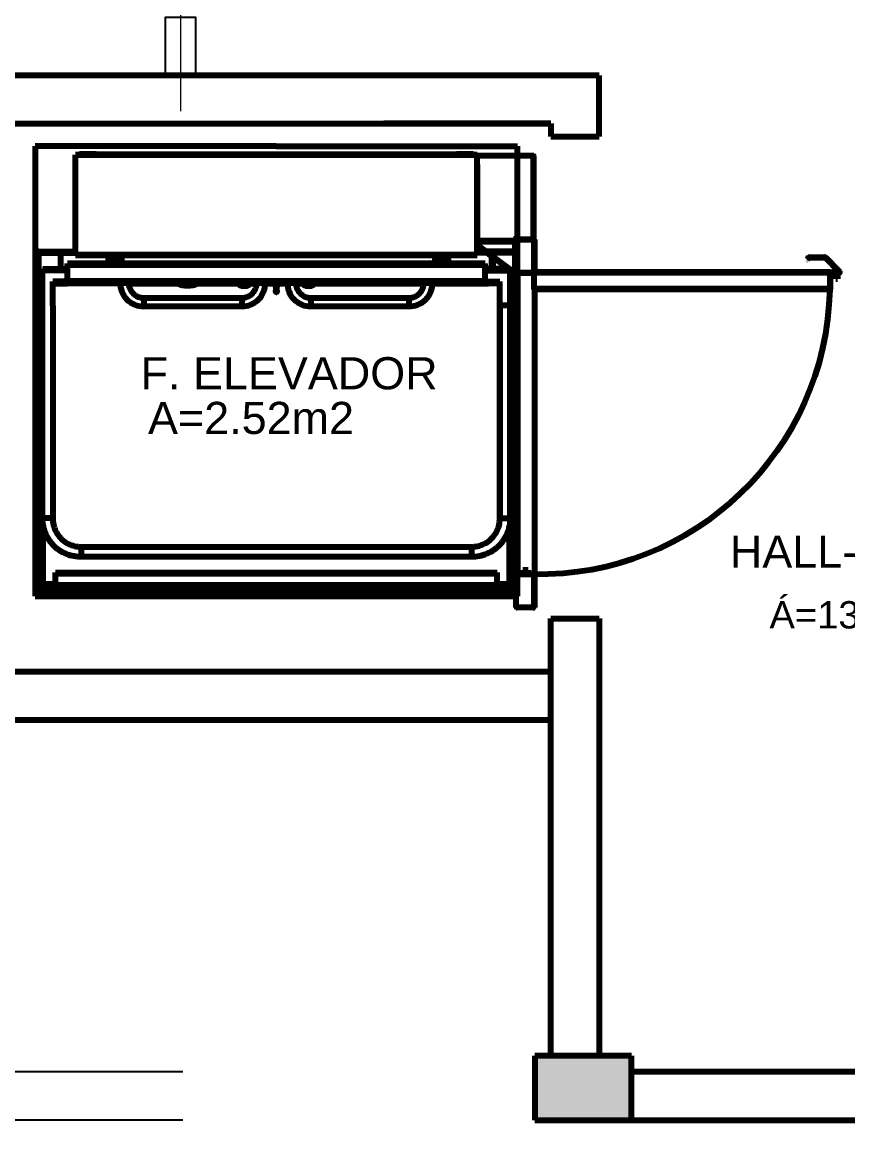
# Model space of a CAD drawing. Header units: metres. Extents: x -15851 to -15710, y 6781 to 6850.
# Drawn here: x -15739.145 to -15736.578, y 6787.07 to 6790.552 of the extents above; entities that cross this region are included whole.
import ezdxf

# ---------------------------------------------------------------- set-up
doc = ezdxf.new("R2010")
doc.units = ezdxf.units.M
doc.linetypes.add('ACAD_ISO06W100', pattern=[36, 24, -3, 0, -3, 0, -3, 0, -3])
for name, color, linetype, lineweight in [('cota', 18, 'Continuous', 9), ('Eixo', 1, 'ACAD_ISO06W100', 0), ('parede', 8, 'Continuous', 80)]:
    doc.layers.add(name, color=color, linetype=linetype, lineweight=lineweight)
doc.layers.add('Divisórias de Gesso Acartonado', color=42, linetype='Continuous')
doc.styles.add('AMBI', font='arial.ttf')
doc.styles.add('arial', font='arial.ttf')
doc.dimstyles.new('1-50', dxfattribs={"dimtxt": 0.15, "dimasz": 0.05, "dimexe": 0.1, "dimexo": 0.15, "dimgap": 0.05, "dimtad": 1, "dimzin": 4, "dimdsep": 46, "dimtxsty": 'arial', "dimblk": 'ARCHTICK', "dimcen": 0, "dimdle": 0.08, "dimclrd": 256, "dimclre": 256, "dimclrt": 256, "dimadec": 1, "dimazin": 0, "dimtfac": 1, "dimtix": 1, "dimtmove": 0, "dimatfit": 0, "dimldrblk": 'ARCHTICK', "dimfxl": 1, "dimtolj": 1, "dimarcsym": 0})

# ---------------------------------------------------------------- blocks, each defined once
blk = doc.blocks.new('asdf')
at = {"layer": 'parede'}
h = blk.add_hatch(color=256, dxfattribs=at)
h.paths.add_polyline_path([(-15936.6437, 6790.3875), (-15936.9437, 6790.3875), (-15936.9437, 6789.8875), (-15936.6437, 6789.8875)])
h.paths.add_polyline_path([(-15936.6437, 6796.4875), (-15936.9437, 6796.4875), (-15936.9437, 6795.9875), (-15936.6437, 6795.9875)])
h.paths.add_polyline_path([(-15936.6437, 6802.7175), (-15936.9437, 6802.7175), (-15936.9437, 6802.2175), (-15936.6437, 6802.2175)])
h.paths.add_polyline_path([(-15941.4237, 6802.7175), (-15941.7237, 6802.7175), (-15941.7237, 6802.2175), (-15941.4237, 6802.2175)])
h.paths.add_polyline_path([(-15941.4237, 6796.4875), (-15941.7237, 6796.4875), (-15941.7237, 6795.9875), (-15941.4237, 6795.9875)])
h.paths.add_polyline_path([(-15941.4237, 6790.3875), (-15941.7237, 6790.3875), (-15941.7237, 6789.8875), (-15941.4237, 6789.8875)])
h.paths.add_polyline_path([(-15941.5737, 6787.3375), (-15941.8737, 6787.3375), (-15941.8737, 6787.1375), (-15941.5737, 6787.1375)])
h.paths.add_polyline_path([(-15946.2037, 6787.3375), (-15946.5037, 6787.3375), (-15946.5037, 6787.1375), (-15946.2037, 6787.1375)])
h.paths.add_polyline_path([(-15948.8937, 6787.3375), (-15949.1937, 6787.3375), (-15949.1937, 6787.1375), (-15948.8937, 6787.1375)])
h.paths.add_polyline_path([(-15950.9837, 6790.3875), (-15951.2837, 6790.3875), (-15951.2837, 6789.8875), (-15950.9837, 6789.8875)])
h.paths.add_polyline_path([(-15955.7637, 6790.3875), (-15956.0637, 6790.3875), (-15956.0637, 6790.2375), (-15956.0637, 6789.8875), (-15955.7637, 6789.8875)])
h.paths.add_polyline_path([(-15960.5437, 6790.3875), (-15960.8437, 6790.3875), (-15960.8437, 6789.8875), (-15960.5437, 6789.8875)])
h.paths.add_polyline_path([(-15960.5437, 6796.4875), (-15960.8437, 6796.4875), (-15960.8437, 6795.9875), (-15960.5437, 6795.9875)])
h.paths.add_polyline_path([(-15955.7637, 6796.4875), (-15956.0637, 6796.4875), (-15956.0637, 6795.9875), (-15955.7637, 6795.9875)])
h.paths.add_polyline_path([(-15950.9837, 6796.4875), (-15951.2837, 6796.4875), (-15951.2837, 6795.9875), (-15950.9837, 6795.9875)])
h.paths.add_polyline_path([(-15946.2037, 6796.4875), (-15946.5037, 6796.4875), (-15946.5037, 6795.9875), (-15946.2037, 6795.9875)])
h.paths.add_polyline_path([(-15943.7537, 6800.7375), (-15944.0537, 6800.7375), (-15944.0537, 6800.5375), (-15943.7537, 6800.5375)])
h.paths.add_polyline_path([(-15946.3187, 6802.7175), (-15946.6187, 6802.7175), (-15946.6187, 6802.2175), (-15946.3187, 6802.2175)])
h.paths.add_polyline_path([(-15948.5937, 6800.7375), (-15948.8937, 6800.7375), (-15948.8937, 6800.5375), (-15948.5937, 6800.5375)])
h.paths.add_polyline_path([(-15953.4337, 6800.7375), (-15953.7337, 6800.7375), (-15953.7337, 6800.5375), (-15953.4337, 6800.5375)])
h.paths.add_polyline_path([(-15950.7887, 6802.7175), (-15951.0887, 6802.7175), (-15951.0887, 6802.2175), (-15950.7887, 6802.2175)])
h.paths.add_polyline_path([(-15955.7637, 6802.7175), (-15956.0637, 6802.7175), (-15956.0637, 6802.2175), (-15955.7637, 6802.2175)])
h.paths.add_polyline_path([(-15960.5437, 6802.7175), (-15960.8437, 6802.7175), (-15960.8437, 6802.2175), (-15960.5437, 6802.2175)])
h.paths.add_polyline_path([(-15955.4137, 6806.1675), (-15955.8137, 6806.1675), (-15955.8137, 6805.9675), (-15955.4137, 6805.9675)])
h.paths.add_polyline_path([(-15950.9337, 6806.1675), (-15951.3337, 6806.1675), (-15951.3337, 6805.9675), (-15950.9337, 6805.9675)])
h.paths.add_polyline_path([(-15946.1537, 6806.1675), (-15946.5537, 6806.1675), (-15946.5537, 6805.9675), (-15946.1537, 6805.9675)])
h.paths.add_polyline_path([(-15941.6837, 6806.1675), (-15942.0837, 6806.1675), (-15942.0837, 6805.9675), (-15941.6837, 6805.9675)])
for p, q in [((-15948.9937, 6790.3875), (-15950.9837, 6790.3875)), ((-15948.9937, 6790.1975), (-15948.9937, 6790.3875)), ((-15950.9837, 6790.2375), (-15949.1437, 6790.2375)), ((-15949.1437, 6790.2375), (-15949.6637, 6790.2375)), ((-15949.1437, 6790.2375), (-15949.1437, 6790.1975)), ((-15949.1437, 6790.1975), (-15948.9937, 6790.1975)), ((-15949.9979, 6790.1675), (-15950.7479, 6790.1675)), ((-15950.7479, 6790.1675), (-15950.7479, 6788.7675)), ((-15949.9979, 6790.1675), (-15949.2479, 6790.1675)), ((-15949.2479, 6788.7675), (-15949.2479, 6790.1675)), ((-15949.3729, 6790.1407), (-15950.6229, 6790.1407)), ((-15950.6229, 6790.1392), (-15950.6229, 6790.1407)), ((-15949.3729, 6790.1392), (-15950.6229, 6790.1392)), ((-15950.6229, 6789.8292), (-15950.6229, 6790.1392)), ((-15950.6102, 6790.1421), (-15950.6102, 6790.1425)), ((-15950.6102, 6790.1425), (-15950.6079, 6790.1425)), ((-15950.5582, 6790.1425), (-15950.6079, 6790.1425)), ((-15950.6079, 6790.1407), (-15950.6079, 6790.1425)), ((-15950.5582, 6790.1425), (-15950.5582, 6790.1407)), ((-15950.5582, 6790.1425), (-15949.4377, 6790.1425)), ((-15949.4377, 6790.1425), (-15949.4377, 6790.1407)), ((-15949.3879, 6790.1425), (-15949.4377, 6790.1425)), ((-15949.3879, 6790.1425), (-15949.3857, 6790.1425)), ((-15949.3879, 6790.1407), (-15949.3879, 6790.1425)), ((-15949.3857, 6790.1421), (-15949.3857, 6790.1425)), ((-15949.3729, 6790.1392), (-15949.3729, 6790.1407)), ((-15949.3729, 6789.8292), (-15949.3729, 6790.1392)), ((-15949.1976, 6790.1377), (-15949.3729, 6790.1377)), ((-15949.1976, 6790.1368), (-15949.3729, 6790.1368)), ((-15949.1976, 6790.1368), (-15949.1976, 6790.1377)), ((-15949.1976, 6790.1368), (-15949.1967, 6790.1368)), ((-15949.1976, 6789.8781), (-15949.1976, 6790.1368)), ((-15949.1967, 6789.8781), (-15949.1967, 6790.1368)), ((-15949.372, 6790.1107), (-15949.3729, 6790.1107)), ((-15949.372, 6789.8725), (-15949.372, 6790.1107)), ((-15949.2567, 6789.8725), (-15949.3729, 6789.8725)), ((-15949.2567, 6789.8695), (-15949.3729, 6789.8695)), ((-15949.372, 6789.8602), (-15949.372, 6789.8695)), ((-15949.2567, 6789.8725), (-15949.2567, 6789.8695)), ((-15949.2517, 6789.8872), (-15949.2508, 6789.8872)), ((-15949.2517, 6789.8872), (-15949.2517, 6789.8781)), ((-15949.2508, 6789.8781), (-15949.2517, 6789.8781)), ((-15949.2517, 6789.8752), (-15949.2517, 6789.8772)), ((-15949.2517, 6789.8772), (-15949.2508, 6789.8772)), ((-15949.2517, 6789.7752), (-15949.2517, 6789.8752)), ((-15949.2508, 6789.8872), (-15949.2508, 6789.8781)), ((-15949.2508, 6789.8781), (-15949.2508, 6789.8772)), ((-15949.2508, 6789.8781), (-15949.1976, 6789.8781)), ((-15949.2508, 6789.8772), (-15949.1976, 6789.8772)), ((-15949.2497, 6789.8772), (-15949.1987, 6789.8772)), ((-15949.1976, 6789.8781), (-15949.1967, 6789.8781)), ((-15949.1976, 6789.8781), (-15949.1976, 6789.8772)), ((-15949.1976, 6789.8772), (-15949.1937, 6789.8772)), ((-15949.1967, 6789.8762), (-15949.1967, 6789.8752)), ((-15949.1967, 6789.8762), (-15949.1958, 6789.8762)), ((-15949.1967, 6789.8752), (-15949.1967, 6789.7752)), ((-15949.1958, 6789.8687), (-15949.1967, 6789.8687)), ((-15949.1958, 6789.8762), (-15949.1958, 6789.8687)), ((-15949.1958, 6789.7987), (-15949.1958, 6789.8687)), ((-15949.1937, 6789.775), (-15949.1937, 6789.8772)), ((-15950.7437, 6789.8352), (-15950.7441, 6789.8352)), ((-15950.7441, 6789.833), (-15950.7441, 6789.8352)), ((-15950.7393, 6789.833), (-15950.7441, 6789.833)), ((-15950.7441, 6789.833), (-15950.7441, 6789.8202)), ((-15950.7393, 6789.8396), (-15950.7393, 6789.84)), ((-15950.7371, 6789.84), (-15950.7393, 6789.84)), ((-15950.7393, 6789.833), (-15950.7393, 6789.8202)), ((-15950.7371, 6789.84), (-15950.6229, 6789.84)), ((-15950.7371, 6789.8352), (-15950.7371, 6789.84)), ((-15950.7371, 6789.8352), (-15950.6229, 6789.8352)), ((-15950.7371, 6788.7922), (-15950.7371, 6789.8352)), ((-15950.6681, 6789.7857), (-15950.6681, 6789.8352)), ((-15949.2547, 6789.7725), (-15949.3729, 6789.8609)), ((-15949.2565, 6789.7701), (-15949.3729, 6789.8571)), ((-15949.372, 6789.8422), (-15949.3729, 6789.8422)), ((-15949.372, 6789.8422), (-15949.372, 6789.8564)), ((-15949.3697, 6789.84), (-15949.3697, 6789.8352)), ((-15949.35, 6789.84), (-15949.3697, 6789.84)), ((-15949.3436, 6789.8352), (-15949.3697, 6789.8352)), ((-15949.2556, 6789.84), (-15949.345, 6789.84)), ((-15949.2556, 6789.8352), (-15949.3386, 6789.8352)), ((-15949.3278, 6789.7857), (-15949.3278, 6789.8352)), ((-15949.3246, 6789.8352), (-15949.3246, 6789.8247)), ((-15949.2556, 6789.8352), (-15949.2556, 6789.84)), ((-15949.2556, 6789.84), (-15949.2547, 6789.84)), ((-15949.2556, 6789.8352), (-15949.2556, 6789.7732)), ((-15949.2547, 6789.8675), (-15949.2517, 6789.8675)), ((-15949.2547, 6789.7725), (-15949.2547, 6789.8675)), ((-15950.7441, 6789.8202), (-15950.7393, 6789.8202)), ((-15950.7441, 6789.8202), (-15950.7441, 6789.8108)), ((-15950.7441, 6789.8108), (-15950.7393, 6789.8108)), ((-15950.7441, 6789.8108), (-15950.7441, 6789.7572)), ((-15950.7393, 6789.8202), (-15950.7393, 6789.8108)), ((-15950.7393, 6789.8108), (-15950.7393, 6789.7572)), ((-15950.6479, 6789.8027), (-15949.3479, 6789.8027)), ((-15950.6479, 6789.7977), (-15950.6479, 6789.8027)), ((-15949.3479, 6789.8027), (-15950.6479, 6789.8027)), ((-15949.3729, 6789.8292), (-15950.6229, 6789.8292)), ((-15950.6229, 6789.8277), (-15950.6229, 6789.8292)), ((-15949.3729, 6789.8277), (-15950.6229, 6789.8277)), ((-15950.4744, 6789.8032), (-15950.4729, 6789.8032)), ((-15950.4744, 6789.8032), (-15950.4744, 6789.8027)), ((-15950.4729, 6789.8032), (-15950.4729, 6789.8027)), ((-15949.5214, 6789.8032), (-15949.5229, 6789.8032)), ((-15949.5229, 6789.8032), (-15949.5229, 6789.8027)), ((-15949.5214, 6789.8032), (-15949.5214, 6789.8027)), ((-15949.3729, 6789.8277), (-15949.3729, 6789.8292)), ((-15949.3479, 6789.7977), (-15949.3479, 6789.8027)), ((-15949.3479, 6789.7977), (-15949.3479, 6789.8027)), ((-15949.3246, 6789.821), (-15949.3246, 6789.7857)), ((-15949.1958, 6789.7987), (-15949.1967, 6789.7987)), ((-15949.1958, 6789.7987), (-15949.1958, 6789.775)), ((-15948.3412, 6789.8217), (-15948.3476, 6789.8153)), ((-15948.3476, 6789.8153), (-15948.3465, 6789.8143)), ((-15948.3465, 6789.8143), (-15948.3402, 6789.8206)), ((-15948.3412, 6789.8217), (-15948.3402, 6789.8206)), ((-15948.3394, 6789.8224), (-15948.2919, 6789.8224)), ((-15948.3394, 6789.8224), (-15948.3394, 6789.8209)), ((-15948.3394, 6789.8209), (-15948.2919, 6789.8209)), ((-15948.2919, 6789.8224), (-15948.2919, 6789.8209)), ((-15948.2902, 6789.8217), (-15948.2912, 6789.8206)), ((-15948.2912, 6789.8206), (-15948.247, 6789.7764)), ((-15948.2902, 6789.8217), (-15948.246, 6789.7775)), ((-15950.6479, 6789.7809), (-15950.7248, 6789.7809)), ((-15950.7248, 6789.6705), (-15950.7248, 6789.7809)), ((-15950.7239, 6789.7857), (-15950.7219, 6789.7857)), ((-15950.7239, 6789.7857), (-15950.7239, 6789.7809)), ((-15950.7219, 6789.7857), (-15950.7169, 6789.7857)), ((-15950.7219, 6789.7857), (-15950.7219, 6789.7809)), ((-15950.7169, 6789.7857), (-15950.6479, 6789.7857)), ((-15950.7169, 6789.7857), (-15950.7169, 6789.7809)), ((-15950.6479, 6789.7977), (-15949.3479, 6789.7977)), ((-15950.6479, 6789.7477), (-15950.6479, 6789.7977)), ((-15949.3479, 6789.7977), (-15950.6479, 6789.7977)), ((-15949.348, 6789.7809), (-15949.2711, 6789.7809)), ((-15949.3479, 6789.7477), (-15949.3479, 6789.7977)), ((-15949.3479, 6789.7477), (-15949.3479, 6789.7977)), ((-15949.2789, 6789.7857), (-15949.3479, 6789.7857)), ((-15949.2789, 6789.7857), (-15949.3479, 6789.7857)), ((-15949.2774, 6789.7857), (-15949.2789, 6789.7857)), ((-15949.2789, 6789.7809), (-15949.2789, 6789.7857)), ((-15949.2739, 6789.7857), (-15949.2789, 6789.7857)), ((-15949.2789, 6789.7857), (-15949.2789, 6789.7809)), ((-15949.2719, 6789.7857), (-15949.2739, 6789.7857)), ((-15949.2739, 6789.7857), (-15949.2739, 6789.7809)), ((-15949.2739, 6789.7809), (-15949.2739, 6789.7831)), ((-15949.2719, 6789.7857), (-15949.2719, 6789.7809)), ((-15949.2711, 6789.6705), (-15949.2711, 6789.7809)), ((-15949.2547, 6789.7725), (-15949.2565, 6789.7701)), ((-15949.2556, 6789.7713), (-15949.2556, 6788.7922)), ((-15949.2517, 6789.7725), (-15949.2547, 6789.7725)), ((-15949.2533, 6789.7572), (-15949.2533, 6789.7725)), ((-15949.2517, 6789.7725), (-15949.2517, 6789.7747)), ((-15949.2517, 6789.7747), (-15949.2516, 6789.7747)), ((-15949.2517, 6789.7722), (-15949.2517, 6789.7627)), ((-15949.2501, 6789.7727), (-15949.2516, 6789.7727)), ((-15949.2502, 6789.7627), (-15949.2502, 6789.7722)), ((-15949.1987, 6789.7732), (-15949.2497, 6789.7732)), ((-15949.2486, 6789.7581), (-15949.2486, 6789.7732)), ((-15949.2482, 6789.7732), (-15949.2482, 6789.7723)), ((-15949.1977, 6789.7723), (-15949.2482, 6789.7723)), ((-15949.2467, 6788.8362), (-15949.2467, 6789.7723)), ((-15949.1977, 6789.7732), (-15949.1987, 6789.7732)), ((-15949.1977, 6789.7732), (-15949.1977, 6789.7723)), ((-15948.2757, 6789.775), (-15949.1967, 6789.775)), ((-15949.1967, 6789.775), (-15949.1967, 6789.7728)), ((-15948.2757, 6789.7728), (-15949.1967, 6789.7728)), ((-15949.1967, 6789.7728), (-15949.1967, 6789.7232)), ((-15948.2757, 6789.775), (-15948.2757, 6789.7728)), ((-15948.2478, 6789.7747), (-15948.2757, 6789.7747)), ((-15948.2478, 6789.7732), (-15948.2757, 6789.7732)), ((-15948.2757, 6789.7728), (-15948.2757, 6789.7232)), ((-15948.2748, 6789.7727), (-15948.2757, 6789.7727)), ((-15948.2749, 6789.771), (-15948.2757, 6789.771)), ((-15948.2749, 6789.771), (-15948.2749, 6789.7717)), ((-15948.2749, 6789.7265), (-15948.2749, 6789.771)), ((-15948.2742, 6789.771), (-15948.2749, 6789.771)), ((-15948.2748, 6789.7727), (-15948.2748, 6789.7717)), ((-15948.2742, 6789.7265), (-15948.2742, 6789.771)), ((-15948.2608, 6789.7672), (-15948.2608, 6789.7732)), ((-15948.2608, 6789.7672), (-15948.2561, 6789.7672)), ((-15948.2573, 6789.7542), (-15948.2573, 6789.7672)), ((-15948.2561, 6789.7732), (-15948.2561, 6789.7672)), ((-15948.2534, 6789.7672), (-15948.2561, 6789.7672)), ((-15948.2534, 6789.7672), (-15948.2534, 6789.7732)), ((-15948.2534, 6789.7672), (-15948.2488, 6789.7672)), ((-15948.2523, 6789.7672), (-15948.2523, 6789.7542)), ((-15948.2488, 6789.7672), (-15948.2488, 6789.7732)), ((-15948.2478, 6789.7732), (-15948.2478, 6789.7747)), ((-15948.246, 6789.7775), (-15948.247, 6789.7764)), ((-15950.7441, 6789.7572), (-15950.7393, 6789.7572)), ((-15950.7441, 6788.79), (-15950.7441, 6789.7572)), ((-15950.7393, 6788.79), (-15950.7393, 6789.7572)), ((-15950.7259, 6788.8057), (-15950.7259, 6789.7397)), ((-15950.7259, 6789.7397), (-15950.7248, 6789.7397)), ((-15950.6479, 6789.746), (-15950.6931, 6789.746)), ((-15950.6931, 6789.6705), (-15950.6931, 6789.746)), ((-15950.6931, 6789.7397), (-15950.6489, 6789.7397)), ((-15950.6489, 6789.7427), (-15950.6489, 6789.7407)), ((-15950.6479, 6789.7427), (-15950.6489, 6789.7427)), ((-15950.4838, 6789.7407), (-15950.6489, 6789.7407)), ((-15950.6489, 6789.7397), (-15950.6489, 6789.7407)), ((-15950.4838, 6789.7397), (-15950.6489, 6789.7397)), ((-15950.6479, 6789.7477), (-15949.3479, 6789.7477)), ((-15950.6479, 6789.7427), (-15950.6479, 6789.7477)), ((-15949.3479, 6789.7477), (-15950.6479, 6789.7477)), ((-15950.6479, 6789.7427), (-15949.3479, 6789.7427)), ((-15949.3479, 6789.7427), (-15950.6479, 6789.7427)), ((-15950.5299, 6789.7427), (-15950.5299, 6789.7412)), ((-15950.4838, 6789.7412), (-15950.5299, 6789.7412)), ((-15950.4569, 6789.7412), (-15950.059, 6789.7412)), ((-15950.4568, 6789.7397), (-15950.0591, 6789.7397)), ((-15950.1129, 6789.7368), (-15950.1129, 6789.7388)), ((-15950.0829, 6789.7388), (-15950.0829, 6789.7368)), ((-15950.0321, 6789.7412), (-15949.9638, 6789.7412)), ((-15950.0321, 6789.7397), (-15949.9638, 6789.7397)), ((-15950.0053, 6789.7396), (-15950.0056, 6789.7397)), ((-15949.9989, 6789.7185), (-15949.9989, 6789.7326)), ((-15949.9969, 6789.7326), (-15949.9969, 6789.7185)), ((-15949.9369, 6789.7412), (-15949.539, 6789.7412)), ((-15949.9368, 6789.7397), (-15949.5391, 6789.7397)), ((-15949.9129, 6789.7368), (-15949.9129, 6789.7388)), ((-15949.8829, 6789.7388), (-15949.8829, 6789.7368)), ((-15949.5121, 6789.7412), (-15949.4659, 6789.7412)), ((-15949.3469, 6789.7407), (-15949.5121, 6789.7407)), ((-15949.5121, 6789.7407), (-15949.3469, 6789.7407)), ((-15949.3469, 6789.7397), (-15949.5121, 6789.7397)), ((-15949.5121, 6789.7397), (-15949.3469, 6789.7397)), ((-15949.4659, 6789.7427), (-15949.4659, 6789.7412)), ((-15949.3479, 6789.7427), (-15949.3479, 6789.7477)), ((-15949.3479, 6789.7427), (-15949.3479, 6789.7477)), ((-15949.3479, 6789.746), (-15949.3028, 6789.746)), ((-15949.3469, 6789.7427), (-15949.3479, 6789.7427)), ((-15949.3479, 6789.7427), (-15949.3469, 6789.7427)), ((-15949.3469, 6789.7427), (-15949.3469, 6789.7407)), ((-15949.3469, 6789.7427), (-15949.3469, 6789.7407)), ((-15949.3469, 6789.7407), (-15949.3469, 6789.7397)), ((-15949.3469, 6789.7397), (-15949.3469, 6789.7407)), ((-15949.3469, 6789.7397), (-15949.3381, 6789.7397)), ((-15949.3028, 6789.7397), (-15949.3469, 6789.7397)), ((-15949.3028, 6789.6705), (-15949.3028, 6789.746)), ((-15949.2711, 6789.7397), (-15949.2699, 6789.7397)), ((-15949.2699, 6789.7397), (-15949.2711, 6789.7397)), ((-15949.2699, 6788.8057), (-15949.2699, 6789.7397)), ((-15949.2699, 6788.8057), (-15949.2699, 6789.7397)), ((-15949.2533, 6789.7572), (-15949.2533, 6788.79)), ((-15949.2513, 6789.7572), (-15949.2533, 6789.7572)), ((-15949.2517, 6789.7627), (-15949.2502, 6789.7627)), ((-15948.2573, 6789.7542), (-15948.2523, 6789.7542)), ((-15950.4103, 6789.6956), (-15950.1053, 6789.6956)), ((-15949.8903, 6789.6956), (-15949.5853, 6789.6956)), ((-15948.2757, 6789.7232), (-15949.1967, 6789.7232)), ((-15949.1967, 6789.7232), (-15949.1967, 6789.721)), ((-15948.2757, 6789.721), (-15949.1967, 6789.721)), ((-15949.1937, 6788.7322), (-15949.1937, 6789.721)), ((-15948.2757, 6789.7265), (-15948.2749, 6789.7265)), ((-15948.2748, 6789.7237), (-15948.2757, 6789.7237)), ((-15948.2757, 6789.7232), (-15948.2757, 6789.721)), ((-15948.2749, 6789.7265), (-15948.2742, 6789.7265)), ((-15948.2749, 6789.7257), (-15948.2749, 6789.7265)), ((-15948.2748, 6789.7257), (-15948.2748, 6789.7237)), ((-15950.7248, 6789.0076), (-15950.7248, 6789.6705)), ((-15950.6931, 6789.6705), (-15950.6931, 6789.0076)), ((-15950.1056, 6789.6687), (-15950.4106, 6789.6687)), ((-15949.5856, 6789.6687), (-15949.8906, 6789.6687)), ((-15949.3028, 6789.0076), (-15949.3028, 6789.6705)), ((-15949.3028, 6789.6705), (-15949.3028, 6789.0076)), ((-15949.2711, 6789.6705), (-15949.2711, 6789.0076)), ((-15949.2711, 6789.0076), (-15949.2711, 6789.6705)), ((-15950.7229, 6788.8057), (-15950.7229, 6788.9869)), ((-15949.2729, 6788.8057), (-15949.2729, 6788.9868)), ((-15950.6054, 6788.9212), (-15949.3904, 6788.9212)), ((-15950.6054, 6788.9212), (-15950.6054, 6788.8897)), ((-15949.3904, 6788.9212), (-15949.3904, 6788.8897)), ((-15950.6054, 6788.8897), (-15950.6054, 6788.8895)), ((-15949.3904, 6788.8895), (-15950.6054, 6788.8895)), ((-15949.3904, 6788.8897), (-15949.3904, 6788.8895)), ((-15950.6844, 6788.8407), (-15949.3114, 6788.8407)), ((-15950.6844, 6788.8382), (-15950.6844, 6788.8407)), ((-15950.6844, 6788.8382), (-15949.3114, 6788.8382)), ((-15950.6844, 6788.8022), (-15950.6844, 6788.8382)), ((-15949.3114, 6788.8382), (-15949.3114, 6788.8407)), ((-15949.3114, 6788.8022), (-15949.3114, 6788.8382)), ((-15949.2502, 6788.8467), (-15949.2517, 6788.8467)), ((-15949.2517, 6788.8467), (-15949.2517, 6788.8372)), ((-15949.2517, 6788.8347), (-15949.2516, 6788.8347)), ((-15949.2517, 6788.7342), (-15949.2517, 6788.8342)), ((-15949.2516, 6788.8367), (-15949.2501, 6788.8367)), ((-15949.2502, 6788.8372), (-15949.2502, 6788.8467)), ((-15949.2497, 6788.8362), (-15949.1987, 6788.8362)), ((-15949.2317, 6788.8362), (-15949.2317, 6788.8487)), ((-15949.2147, 6788.8487), (-15949.2317, 6788.8487)), ((-15949.2147, 6788.8487), (-15949.2147, 6788.8362)), ((-15949.1967, 6788.8342), (-15949.1967, 6788.7342)), ((-15950.7393, 6788.79), (-15950.7393, 6788.7852)), ((-15949.2533, 6788.79), (-15950.7393, 6788.79)), ((-15950.7236, 6788.8057), (-15950.7371, 6788.7922)), ((-15950.7236, 6788.8057), (-15950.7371, 6788.7922)), ((-15949.2556, 6788.7922), (-15950.7371, 6788.7922)), ((-15950.7259, 6788.8057), (-15950.7229, 6788.8057)), ((-15950.7229, 6788.8057), (-15950.6844, 6788.8057)), ((-15950.6844, 6788.8022), (-15949.3114, 6788.8022)), ((-15950.6844, 6788.7997), (-15950.6844, 6788.8022)), ((-15950.6844, 6788.7997), (-15949.3114, 6788.7997)), ((-15949.3114, 6788.8057), (-15949.2729, 6788.8057)), ((-15949.3114, 6788.7997), (-15949.3114, 6788.8022)), ((-15949.2729, 6788.8057), (-15949.2699, 6788.8057)), ((-15949.2699, 6788.8066), (-15949.2556, 6788.7922)), ((-15949.2699, 6788.8066), (-15949.2556, 6788.7922)), ((-15949.2533, 6788.79), (-15949.2533, 6788.7852)), ((-15949.2533, 6788.79), (-15949.2517, 6788.79)), ((-15949.1967, 6788.8092), (-15949.1958, 6788.8092)), ((-15949.1952, 6788.8087), (-15949.1967, 6788.8087)), ((-15949.1958, 6788.8087), (-15949.1958, 6788.8092)), ((-15949.1952, 6788.7387), (-15949.1952, 6788.8087)), ((-15950.7479, 6788.7675), (-15949.2479, 6788.7675)), ((-15949.2533, 6788.7852), (-15950.7393, 6788.7852)), ((-15949.2517, 6788.7322), (-15949.2517, 6788.7342)), ((-15949.2517, 6788.7322), (-15949.2497, 6788.7322)), ((-15949.1987, 6788.7322), (-15949.2497, 6788.7322)), ((-15949.1987, 6788.7322), (-15949.1937, 6788.7322)), ((-15949.1952, 6788.7387), (-15949.1967, 6788.7387)), ((-15949.1437, 6787.3375), (-15949.1437, 6788.6975)), ((-15949.1437, 6788.6975), (-15948.9937, 6788.6975)), ((-15948.9937, 6788.6975), (-15948.9937, 6787.3375)), ((-15950.9837, 6788.5328), (-15949.1437, 6788.5328)), ((-15951.1337, 6788.3828), (-15949.1437, 6788.3828)), ((-15948.8937, 6787.3375), (-15949.1937, 6787.3375)), ((-15949.1937, 6787.3375), (-15949.1937, 6787.1375)), ((-15948.8937, 6787.1375), (-15948.8937, 6787.3375)), ((-15948.0412, 6787.2875), (-15948.8937, 6787.2875)), ((-15949.1937, 6787.1375), (-15948.8937, 6787.1375)), ((-15948.8937, 6787.1375), (-15948.0412, 6787.1375))]:
    blk.add_line(p, q, dxfattribs=at)
at = {"layer": 'parede', "flags": 128}
for points in [[(-15949.3697, 6789.8352), (-15949.3721, 6789.8356), (-15949.3729, 6789.8361)], [(-15948.3402, 6789.8206), (-15948.3401, 6789.8207), (-15948.34, 6789.8208), (-15948.3399, 6789.8208), (-15948.3398, 6789.8208), (-15948.3397, 6789.8209), (-15948.3396, 6789.8209), (-15948.3395, 6789.8209), (-15948.3394, 6789.8209)], [(-15950.457, 6789.7425), (-15950.4572, 6789.7425), (-15950.4577, 6789.7425), (-15950.4586, 6789.7425), (-15950.4598, 6789.7425), (-15950.4613, 6789.7426), (-15950.4631, 6789.7426), (-15950.465, 6789.7426), (-15950.4671, 6789.7427), (-15950.4693, 6789.7427), (-15950.4704, 6789.7427)], [(-15950.1129, 6789.7388), (-15950.1128, 6789.7391), (-15950.1122, 6789.7393), (-15950.1114, 6789.7396), (-15950.1108, 6789.7397)], [(-15950.1129, 6789.7368), (-15950.1128, 6789.7371), (-15950.1122, 6789.7373), (-15950.1114, 6789.7376), (-15950.1102, 6789.7379), (-15950.1088, 6789.7381), (-15950.107, 6789.7383), (-15950.1051, 6789.7384), (-15950.103, 6789.7385), (-15950.1008, 6789.7386), (-15950.0985, 6789.7386), (-15950.0962, 6789.7386), (-15950.094, 6789.7386), (-15950.0918, 6789.7385), (-15950.0898, 6789.7383), (-15950.088, 6789.7382), (-15950.0864, 6789.738), (-15950.0851, 6789.7377), (-15950.084, 6789.7375), (-15950.0833, 6789.7372), (-15950.083, 6789.7369), (-15950.0829, 6789.7368)], [(-15950.0979, 6789.7315), (-15950.1012, 6789.7316), (-15950.1027, 6789.7318), (-15950.105, 6789.7321), (-15950.1072, 6789.7326), (-15950.1092, 6789.7333), (-15950.1108, 6789.734), (-15950.1118, 6789.7347), (-15950.1125, 6789.7355), (-15950.1129, 6789.7363), (-15950.1129, 6789.7368)], [(-15950.083, 6789.7368), (-15950.083, 6789.7365), (-15950.0832, 6789.7358), (-15950.0838, 6789.735), (-15950.0847, 6789.7343), (-15950.086, 6789.7336), (-15950.0877, 6789.7329), (-15950.0899, 6789.7323), (-15950.0924, 6789.7319), (-15950.0943, 6789.7316), (-15950.0963, 6789.7315), (-15950.0979, 6789.7315)], [(-15950.0851, 6789.7397), (-15950.0851, 6789.7397), (-15950.084, 6789.7395), (-15950.0833, 6789.7392), (-15950.083, 6789.7389), (-15950.0829, 6789.7388)], [(-15949.9979, 6789.7371), (-15949.9993, 6789.7371), (-15950.0006, 6789.737), (-15950.0017, 6789.7369), (-15950.0026, 6789.7368), (-15950.0031, 6789.7366), (-15950.0033, 6789.7364), (-15950.0033, 6789.7363)], [(-15949.9979, 6789.733), (-15949.9991, 6789.733), (-15950.0001, 6789.7329), (-15950.0009, 6789.7328), (-15950.0013, 6789.7327), (-15950.0014, 6789.7325), (-15950.0012, 6789.7324), (-15950.0005, 6789.7323), (-15949.9996, 6789.7322), (-15949.9989, 6789.7322)], [(-15949.9979, 6789.7327), (-15949.9983, 6789.7327), (-15949.9987, 6789.7327), (-15949.9989, 6789.7326), (-15949.9989, 6789.7326)], [(-15949.9926, 6789.7363), (-15949.9926, 6789.7364), (-15949.9928, 6789.7366), (-15949.9933, 6789.7368), (-15949.9941, 6789.7369), (-15949.9953, 6789.737), (-15949.9966, 6789.7371), (-15949.9979, 6789.7371)], [(-15949.9969, 6789.7322), (-15949.9963, 6789.7322), (-15949.9954, 6789.7323), (-15949.9947, 6789.7324), (-15949.9945, 6789.7325), (-15949.9946, 6789.7327), (-15949.995, 6789.7328), (-15949.9958, 6789.7329), (-15949.9968, 6789.733), (-15949.9979, 6789.733)], [(-15949.9969, 6789.7326), (-15949.997, 6789.7326), (-15949.9972, 6789.7327), (-15949.9976, 6789.7327), (-15949.9979, 6789.7327)], [(-15949.9903, 6789.7397), (-15949.9904, 6789.7397), (-15949.9908, 6789.7396)], [(-15949.937, 6789.7425), (-15949.9372, 6789.7425), (-15949.9377, 6789.7425), (-15949.9386, 6789.7425), (-15949.9398, 6789.7425), (-15949.9413, 6789.7426), (-15949.9431, 6789.7426), (-15949.945, 6789.7426), (-15949.9471, 6789.7427), (-15949.9493, 6789.7427), (-15949.9504, 6789.7427)], [(-15949.9129, 6789.7388), (-15949.9128, 6789.7391), (-15949.9122, 6789.7393), (-15949.9114, 6789.7396), (-15949.9108, 6789.7397)], [(-15949.9129, 6789.7368), (-15949.9128, 6789.7371), (-15949.9122, 6789.7373), (-15949.9114, 6789.7376), (-15949.9102, 6789.7379), (-15949.9088, 6789.7381), (-15949.907, 6789.7383), (-15949.9051, 6789.7384), (-15949.903, 6789.7385), (-15949.9008, 6789.7386), (-15949.8985, 6789.7386), (-15949.8962, 6789.7386), (-15949.894, 6789.7386), (-15949.8918, 6789.7385), (-15949.8898, 6789.7383), (-15949.888, 6789.7382), (-15949.8864, 6789.738), (-15949.8851, 6789.7377), (-15949.884, 6789.7375), (-15949.8833, 6789.7372), (-15949.883, 6789.7369), (-15949.8829, 6789.7368)], [(-15949.8979, 6789.7315), (-15949.9012, 6789.7316), (-15949.9027, 6789.7318), (-15949.905, 6789.7321), (-15949.9072, 6789.7326), (-15949.9092, 6789.7333), (-15949.9108, 6789.734), (-15949.9118, 6789.7347), (-15949.9125, 6789.7355), (-15949.9129, 6789.7363), (-15949.9129, 6789.7368)], [(-15949.883, 6789.7368), (-15949.883, 6789.7365), (-15949.8832, 6789.7358), (-15949.8838, 6789.735), (-15949.8847, 6789.7343), (-15949.886, 6789.7336), (-15949.8877, 6789.7329), (-15949.8899, 6789.7323), (-15949.8924, 6789.7319), (-15949.8943, 6789.7316), (-15949.8963, 6789.7315), (-15949.8979, 6789.7315)], [(-15949.8851, 6789.7397), (-15949.8851, 6789.7397), (-15949.884, 6789.7395), (-15949.8833, 6789.7392), (-15949.883, 6789.7389), (-15949.8829, 6789.7388)], [(-15950.4103, 6789.6956), (-15950.4103, 6789.6954), (-15950.4103, 6789.6949), (-15950.4103, 6789.694), (-15950.4104, 6789.6928), (-15950.4104, 6789.6913), (-15950.4104, 6789.6895), (-15950.4104, 6789.6876), (-15950.4104, 6789.6855), (-15950.4104, 6789.6833), (-15950.4105, 6789.6811), (-15950.4105, 6789.6789), (-15950.4105, 6789.6768), (-15950.4105, 6789.6748), (-15950.4105, 6789.6731), (-15950.4105, 6789.6716), (-15950.4106, 6789.6704), (-15950.4106, 6789.6695), (-15950.4106, 6789.6689), (-15950.4106, 6789.6687)], [(-15950.1053, 6789.6956), (-15950.1053, 6789.6954), (-15950.1053, 6789.6949), (-15950.1053, 6789.694), (-15950.1053, 6789.6928), (-15950.1054, 6789.6913), (-15950.1054, 6789.6895), (-15950.1054, 6789.6876), (-15950.1054, 6789.6855), (-15950.1054, 6789.6833), (-15950.1055, 6789.6811), (-15950.1055, 6789.6789), (-15950.1055, 6789.6768), (-15950.1055, 6789.6748), (-15950.1055, 6789.6731), (-15950.1055, 6789.6716), (-15950.1056, 6789.6704), (-15950.1056, 6789.6695), (-15950.1056, 6789.6689), (-15950.1056, 6789.6687), (-15950.1056, 6789.6687)], [(-15949.9979, 6789.7186), (-15949.9983, 6789.7186), (-15949.9987, 6789.7186), (-15949.9989, 6789.7186), (-15949.9989, 6789.7185)], [(-15949.997, 6789.7185), (-15949.997, 6789.7186), (-15949.9972, 6789.7186), (-15949.9976, 6789.7186), (-15949.9979, 6789.7186)], [(-15949.8903, 6789.6956), (-15949.8903, 6789.6954), (-15949.8903, 6789.6949), (-15949.8903, 6789.694), (-15949.8904, 6789.6928), (-15949.8904, 6789.6913), (-15949.8904, 6789.6895), (-15949.8904, 6789.6876), (-15949.8904, 6789.6855), (-15949.8904, 6789.6833), (-15949.8905, 6789.6811), (-15949.8905, 6789.6789), (-15949.8905, 6789.6768), (-15949.8905, 6789.6748), (-15949.8905, 6789.6731), (-15949.8905, 6789.6716), (-15949.8906, 6789.6704), (-15949.8906, 6789.6695), (-15949.8906, 6789.6689), (-15949.8906, 6789.6687)], [(-15949.5853, 6789.6956), (-15949.5853, 6789.6954), (-15949.5853, 6789.6949), (-15949.5853, 6789.694), (-15949.5853, 6789.6928), (-15949.5854, 6789.6913), (-15949.5854, 6789.6895), (-15949.5854, 6789.6876), (-15949.5854, 6789.6855), (-15949.5854, 6789.6833), (-15949.5855, 6789.6811), (-15949.5855, 6789.6789), (-15949.5855, 6789.6768), (-15949.5855, 6789.6748), (-15949.5855, 6789.6731), (-15949.5855, 6789.6716), (-15949.5856, 6789.6704), (-15949.5856, 6789.6695), (-15949.5856, 6789.6689), (-15949.5856, 6789.6687), (-15949.5856, 6789.6687)], [(-15949.3028, 6789.6705), (-15949.3026, 6789.6709), (-15949.3021, 6789.6712), (-15949.3013, 6789.6716), (-15949.3001, 6789.6719), (-15949.2986, 6789.6722), (-15949.2968, 6789.6724), (-15949.2949, 6789.6726), (-15949.2927, 6789.6728), (-15949.2905, 6789.6729), (-15949.2881, 6789.673), (-15949.2858, 6789.673), (-15949.2834, 6789.6729), (-15949.2811, 6789.6728), (-15949.279, 6789.6726), (-15949.2771, 6789.6724), (-15949.2753, 6789.6722), (-15949.2738, 6789.6719), (-15949.2726, 6789.6716), (-15949.2718, 6789.6712), (-15949.2713, 6789.6709), (-15949.2711, 6789.6705), (-15949.2711, 6789.6705)], [(-15950.6931, 6789.0076), (-15950.6933, 6789.0079), (-15950.6938, 6789.0083), (-15950.6946, 6789.0086), (-15950.6958, 6789.009), (-15950.6973, 6789.0093), (-15950.6991, 6789.0095), (-15950.701, 6789.0097), (-15950.7031, 6789.0099), (-15950.7054, 6789.01), (-15950.7078, 6789.01), (-15950.7101, 6789.01), (-15950.7125, 6789.01), (-15950.7147, 6789.0099), (-15950.7169, 6789.0097), (-15950.7188, 6789.0095), (-15950.7206, 6789.0093), (-15950.7221, 6789.009), (-15950.7233, 6789.0086), (-15950.7241, 6789.0083), (-15950.7246, 6789.0079), (-15950.7248, 6789.0076)], [(-15950.6054, 6788.8895), (-15950.6089, 6788.8895), (-15950.615, 6788.8898), (-15950.6212, 6788.8905), (-15950.6272, 6788.8914), (-15950.6332, 6788.8927), (-15950.6392, 6788.8943), (-15950.645, 6788.8961), (-15950.6508, 6788.8983), (-15950.6564, 6788.9008), (-15950.6619, 6788.9035), (-15950.6672, 6788.9065), (-15950.6724, 6788.9098), (-15950.6774, 6788.9133), (-15950.6822, 6788.9171), (-15950.6868, 6788.9211), (-15950.6912, 6788.9254), (-15950.6953, 6788.9299), (-15950.6993, 6788.9345), (-15950.7029, 6788.9394), (-15950.7064, 6788.9445), (-15950.7095, 6788.9497), (-15950.7124, 6788.9551), (-15950.715, 6788.9606), (-15950.7173, 6788.9662), (-15950.7193, 6788.9719), (-15950.721, 6788.9778), (-15950.7224, 6788.9837), (-15950.7234, 6788.9897), (-15950.7242, 6788.9957), (-15950.7247, 6789.0018), (-15950.7248, 6789.0076)], [(-15950.6931, 6789.0076), (-15950.693, 6789.0051), (-15950.6927, 6788.9999), (-15950.6921, 6788.9947), (-15950.6912, 6788.9896), (-15950.6899, 6788.9846), (-15950.6884, 6788.9797), (-15950.6865, 6788.9748), (-15950.6844, 6788.9701), (-15950.6819, 6788.9655), (-15950.6792, 6788.961), (-15950.6763, 6788.9567), (-15950.6731, 6788.9526), (-15950.6696, 6788.9487), (-15950.6659, 6788.945), (-15950.662, 6788.9416), (-15950.6579, 6788.9384), (-15950.6536, 6788.9354), (-15950.6491, 6788.9327), (-15950.6444, 6788.9302), (-15950.6397, 6788.9281), (-15950.6348, 6788.9262), (-15950.6298, 6788.9246), (-15950.6247, 6788.9233), (-15950.6195, 6788.9223), (-15950.6143, 6788.9217), (-15950.6091, 6788.9213), (-15950.6054, 6788.9212)], [(-15949.2711, 6789.0076), (-15949.2711, 6789.0041), (-15949.2715, 6788.9981), (-15949.2721, 6788.992), (-15949.2731, 6788.986), (-15949.2744, 6788.9801), (-15949.2759, 6788.9742), (-15949.2778, 6788.9684), (-15949.28, 6788.9628), (-15949.2825, 6788.9572), (-15949.2852, 6788.9518), (-15949.2883, 6788.9465), (-15949.2916, 6788.9414), (-15949.2952, 6788.9364), (-15949.299, 6788.9317), (-15949.303, 6788.9271), (-15949.3073, 6788.9228), (-15949.3119, 6788.9187), (-15949.3166, 6788.9148), (-15949.3215, 6788.9111), (-15949.3266, 6788.9078), (-15949.3319, 6788.9046), (-15949.3373, 6788.9018), (-15949.3429, 6788.8992), (-15949.3486, 6788.897), (-15949.3544, 6788.895), (-15949.3603, 6788.8933), (-15949.3663, 6788.8919), (-15949.3723, 6788.8908), (-15949.3784, 6788.8901), (-15949.3845, 6788.8896), (-15949.3904, 6788.8895)], [(-15949.3904, 6788.9212), (-15949.3879, 6788.9212), (-15949.3827, 6788.9216), (-15949.3774, 6788.9222), (-15949.3723, 6788.9231), (-15949.3672, 6788.9243), (-15949.3621, 6788.9258), (-15949.3572, 6788.9277), (-15949.3524, 6788.9298), (-15949.3478, 6788.9322), (-15949.3432, 6788.9348), (-15949.3389, 6788.9377), (-15949.3348, 6788.9409), (-15949.3308, 6788.9443), (-15949.3271, 6788.948), (-15949.3235, 6788.9518), (-15949.3203, 6788.9559), (-15949.3173, 6788.9601), (-15949.3145, 6788.9645), (-15949.312, 6788.9691), (-15949.3098, 6788.9738), (-15949.3079, 6788.9786), (-15949.3063, 6788.9835), (-15949.305, 6788.9886), (-15949.304, 6788.9937), (-15949.3033, 6788.9988), (-15949.3029, 6789.004), (-15949.3028, 6789.0076)], [(-15949.3028, 6789.0076), (-15949.3026, 6789.0079), (-15949.3021, 6789.0083), (-15949.3013, 6789.0086), (-15949.3001, 6789.009), (-15949.2986, 6789.0093), (-15949.2968, 6789.0095), (-15949.2949, 6789.0097), (-15949.2927, 6789.0099), (-15949.2905, 6789.01), (-15949.2881, 6789.01), (-15949.2858, 6789.01), (-15949.2834, 6789.01), (-15949.2811, 6789.0099), (-15949.279, 6789.0097), (-15949.2771, 6789.0095), (-15949.2753, 6789.0093), (-15949.2738, 6789.009), (-15949.2726, 6789.0086), (-15949.2718, 6789.0083), (-15949.2713, 6789.0079), (-15949.2711, 6789.0076)], [(-15950.7393, 6788.79), (-15950.7393, 6788.79), (-15950.7392, 6788.7902), (-15950.739, 6788.7904), (-15950.7387, 6788.7906), (-15950.7383, 6788.791), (-15950.738, 6788.7914), (-15950.7375, 6788.7918), (-15950.7371, 6788.7922)], [(-15950.7371, 6788.7922), (-15950.7375, 6788.7918), (-15950.7379, 6788.7915), (-15950.7382, 6788.7911), (-15950.7385, 6788.7908), (-15950.7388, 6788.7905), (-15950.739, 6788.7903), (-15950.7392, 6788.7901), (-15950.7393, 6788.79), (-15950.7393, 6788.79)], [(-15949.2533, 6788.79), (-15949.2534, 6788.79), (-15949.2535, 6788.7901), (-15949.2537, 6788.7903), (-15949.2539, 6788.7905), (-15949.2542, 6788.7908), (-15949.2545, 6788.7911), (-15949.2548, 6788.7915), (-15949.2552, 6788.7918), (-15949.2556, 6788.7922)], [(-15949.2556, 6788.7922), (-15949.2552, 6788.7918), (-15949.2547, 6788.7914), (-15949.2543, 6788.791), (-15949.254, 6788.7906), (-15949.2537, 6788.7904), (-15949.2535, 6788.7902), (-15949.2534, 6788.79), (-15949.2533, 6788.79)]]:
    blk.add_lwpolyline(points, dxfattribs=at)
at = {"layer": 'parede'}
for centre, radius, start, end in [((-15950.6079, 6790.1355), 0.007, 90, 131.4096), ((-15949.3879, 6790.1355), 0.007, 48.5904, 90), ((-15949.1976, 6790.1368), 0.0009, 0, 90), ((-15949.2567, 6789.8675), 0.005, 0, 90), ((-15949.2567, 6789.8675), 0.002, 0, 90), ((-15949.2508, 6789.8781), 0.0009, 180, 270), ((-15949.2497, 6789.8752), 0.002, 90, 180), ((-15949.1987, 6789.8752), 0.002, 0, 90), ((-15949.1976, 6789.8781), 0.0009, 270, 0), ((-15950.7371, 6789.833), 0.007, 90, 180), ((-15950.7371, 6789.833), 0.00225, 90, 180), ((-15949.3697, 6789.8422), 0.00225, 180, 269.9996), ((-15949.2556, 6789.833), 0.007, 82.613, 90), ((-15949.2556, 6789.833), 0.00225, 66.4218, 90), ((-15950.5059, 6789.8107), 0.015, 73.1574, 187.6623), ((-15950.5059, 6789.8067), 0.015, 344.534, 195.466), ((-15950.5059, 6789.8107), 0.014, 76.2146, 173.3346), ((-15950.5059, 6789.8067), 0.014, 343.3985, 196.6015), ((-15950.4931, 6789.8127), 0.015, 90, 143.2405), ((-15950.4931, 6789.8127), 0.012, 90, 135.6954), ((-15950.4931, 6789.8127), 0.011, 90, 133.1662), ((-15950.5059, 6789.8107), 0.014, 6.6654, 56.7469), ((-15950.5059, 6789.8107), 0.015, 352.3377, 54.4148), ((-15950.4931, 6789.8127), 0.015, 318.1897, 90), ((-15950.4931, 6789.8127), 0.012, 303.5573, 90), ((-15950.4931, 6789.8127), 0.011, 294.62, 90), ((-15949.4899, 6789.8107), 0.015, 73.1574, 187.6623), ((-15949.4899, 6789.8067), 0.015, 344.534, 195.466), ((-15949.4899, 6789.8107), 0.014, 76.2146, 173.3346), ((-15949.4899, 6789.8067), 0.014, 343.3985, 196.6015), ((-15949.4771, 6789.8127), 0.015, 318.1897, 143.2405), ((-15949.4771, 6789.8127), 0.012, 303.5573, 135.6954), ((-15949.4771, 6789.8127), 0.011, 294.62, 133.1662), ((-15949.4899, 6789.8107), 0.014, 6.6654, 56.7469), ((-15949.4899, 6789.8107), 0.015, 352.3377, 54.4148), ((-15948.3394, 6789.8199), 0.0025, 90, 135), ((-15948.2919, 6789.8199), 0.0025, 45, 90), ((-15948.2919, 6789.8199), 0.001, 45, 90), ((-15949.2497, 6789.7752), 0.002, 180, 270), ((-15949.2492, 6789.7722), 0.00249, 168.4399, 180.0153), ((-15949.2492, 6789.7722), 0.0025, 140.329, 168.463), ((-15949.2492, 6789.7722), 0.001, 149.9994, 180), ((-15949.2492, 6789.7722), 0.001, 90, 150), ((-15949.1987, 6789.7752), 0.002, 270, 0), ((-15949.1977, 6789.7742), 0.001, 270, 0.0153), ((-15949.1977, 6789.7742), 0.0019, 270, 301.7569), ((-15948.2749, 6789.771), 0.00075, 90, 180), ((-15948.2749, 6789.771), 0.00075, 0, 90), ((-15948.2478, 6789.7757), 0.0025, 270, 45), ((-15948.2478, 6789.7757), 0.001, 270, 45), ((-15950.4105, 6789.7422), 0.0734, 179.5558, 269.9094), ((-15950.4105, 6789.7422), 0.0466, 179.6265, 270.1517), ((-15950.2739, 6789.8206), 0.087, 248.3685, 291.6315), ((-15950.1054, 6789.7422), 0.0734, 269.9038, 0.4291), ((-15950.1054, 6789.7422), 0.0466, 270.1517, 0.677), ((-15950.0003, 6789.7402), 0.00488, 185.9341, 233.7175), ((-15950.0061, 6789.7327), 0.00462, 358.6122, 51.3529), ((-15949.9897, 6789.7326), 0.00472, 129.1544, 180.8011), ((-15949.9955, 6789.7401), 0.00473, 305.8156, 355.0888), ((-15949.8905, 6789.7422), 0.0734, 179.5558, 269.9094), ((-15949.8905, 6789.7422), 0.0466, 179.6265, 270.1518), ((-15949.5854, 6789.7422), 0.0734, 269.9038, 0.4291), ((-15949.5854, 6789.7422), 0.0466, 270.1516, 0.677), ((-15949.9979, 6789.7157), 0.003, 108.167, 270), ((-15949.9979, 6789.7157), 0.003, 270, 71.833), ((-15948.2749, 6789.7265), 0.00075, 180, 270), ((-15948.2772, 6789.7237), 0.0024, 308.6822, 0), ((-15948.2749, 6789.7265), 0.00075, 270, 0), ((-15949.2492, 6788.8372), 0.0025, 180.0112, 191.533), ((-15949.2497, 6788.8342), 0.002, 90, 180), ((-15949.2492, 6788.8372), 0.0025, 191.537, 219.6713), ((-15949.2492, 6788.8372), 0.000998, 179.9761, 210.0261), ((-15949.2492, 6788.8372), 0.001, 210, 270), ((-15949.1987, 6788.8342), 0.002, 0, 90), ((-15949.2497, 6788.7342), 0.002, 180, 270), ((-15949.1987, 6788.7342), 0.002, 270, 0)]:
    blk.add_arc(centre, radius, start, end, dxfattribs=at)
at = {"layer": 'parede', "ltscale": 0.15}
blk.add_arc((-15949.1796, 6789.7401), 0.9041, 268.7895, 358.7895, dxfattribs=at)
at = {"layer": 'parede', "style": 'AMBI'}
for s, height, p in [('F. ELEVADOR', 0.1, (-15950.42, 6789.4109)), ('A=2.52m2', 0.1, (-15950.397, 6789.2719)), ('HALL-1° PAV.', 0.1, (-15948.5871, 6788.856)), ('Á=13,05m²', 0.085, (-15948.4641, 6788.6669))]:
    blk.add_text(s, height=height, dxfattribs=at).set_placement(p)
blk = doc.blocks.new('_ArchTick')
at = {"color": 0, "linetype": 'ByBlock', "const_width": 0.15}
blk.add_lwpolyline([(-0.5, -0.5), (0.5, 0.5)], dxfattribs=at)
blk = doc.blocks.new('*D426')
at = {"layer": 'cota', "lineweight": -2, "transparency": 16777216}
for p, q in [((-15739.9261, 6788.4628), (-15739.9261, 6787.2075)), ((-15739.6411, 6788.3828), (-15740.0261, 6788.3828)), ((-15738.6461, 6787.2875), (-15740.0261, 6787.2875))]:
    blk.add_line(p, q, dxfattribs=at)
at = {"layer": 'Defpoints', "color": 0, "transparency": 16777216}
for p in [(-15739.4911, 6788.3828), (-15739.9261, 6787.2875), (-15738.4961, 6787.2875)]:
    blk.add_point(p, dxfattribs=at)
at = {"layer": 'cota', "lineweight": -2, "transparency": 16777216, "xscale": 0.05, "yscale": 0.05, "zscale": 0.05}
for p, rotation in [((-15739.9261, 6788.3828), 90), ((-15739.9261, 6787.2875), 270)]:
    blk.add_blockref('_ArchTick', p, dxfattribs=dict(at, rotation=rotation))
at = {"layer": 'cota', "transparency": 16777216, "insert": (-15740.0527, 6787.8352), "char_height": 0.15, "attachment_point": 5, "rotation": 90, "style": 'arial'}
blk.add_mtext('\\A1;1.10', dxfattribs=at)
blk = doc.blocks.new('*D368')
at = {"layer": 'cota', "lineweight": -2, "transparency": 16777216}
for p, q in [((-15739.9261, 6787.2875), (-15739.9261, 6787.3375)), ((-15738.6461, 6787.2875), (-15740.0261, 6787.2875)), ((-15739.9261, 6787.2875), (-15739.9261, 6787.1375)), ((-15738.6461, 6787.1375), (-15740.0261, 6787.1375)), ((-15739.9261, 6787.1375), (-15739.9261, 6787.0875))]:
    blk.add_line(p, q, dxfattribs=at)
at = {"layer": 'Defpoints', "color": 0, "transparency": 16777216}
for p in [(-15738.4961, 6787.2875), (-15739.9261, 6787.1375), (-15738.4961, 6787.1375)]:
    blk.add_point(p, dxfattribs=at)
at = {"layer": 'cota', "lineweight": -2, "transparency": 16777216, "xscale": 0.05, "yscale": 0.05, "zscale": 0.05}
for p, rotation in [((-15739.9261, 6787.2875), 270), ((-15739.9261, 6787.1375), 90)]:
    blk.add_blockref('_ArchTick', p, dxfattribs=dict(at, rotation=rotation))
at = {"layer": 'cota', "transparency": 16777216, "insert": (-15740.0527, 6787.2125), "char_height": 0.15, "attachment_point": 5, "rotation": 90, "style": 'arial'}
blk.add_mtext('\\A1;.15', dxfattribs=at)

msp = doc.modelspace()

# ---------------------------------------------------------------- linework, layer by layer
at = {"layer": 'Divisórias de Gesso Acartonado'}
msp.add_lwpolyline([(-15738.6061, 6790.3875), (-15738.6061, 6790.5675), (-15738.7011, 6790.5675), (-15738.7011, 6790.3875)], dxfattribs=at)
at = {"layer": 'Eixo', "ltscale": 0.2}
msp.add_line((-15738.6536, 6792.0877), (-15738.6536, 6790.2763), dxfattribs=at)

# ---------------------------------------------------------------- block references
at = {"layer": 'parede'}
msp.add_blockref('asdf', (211.6426, 0), dxfattribs=at)

# ---------------------------------------------------------------- dimensions: what is measured, and where the dimension line sits
at = {"layer": 'cota'}
for base, p1, p2, picture, middle in [((-15739.9261, 6787.2875), (-15739.4911, 6788.3828), (-15738.4961, 6787.2875), '*D426', (-15740.0527, 6787.8352)), ((-15739.9261, 6787.1375), (-15738.4961, 6787.2875), (-15738.4961, 6787.1375), '*D368', (-15740.0527, 6787.2125))]:
    dim = msp.add_linear_dim(base=base, p1=p1, p2=p2, angle=90, dimstyle='1-50', override={"dimtmove": 1}, dxfattribs=at)
    dim.commit()
    dim.dimension.update_dxf_attribs({"geometry": picture, "text_midpoint": middle})

doc.saveas('drawing.dxf')
